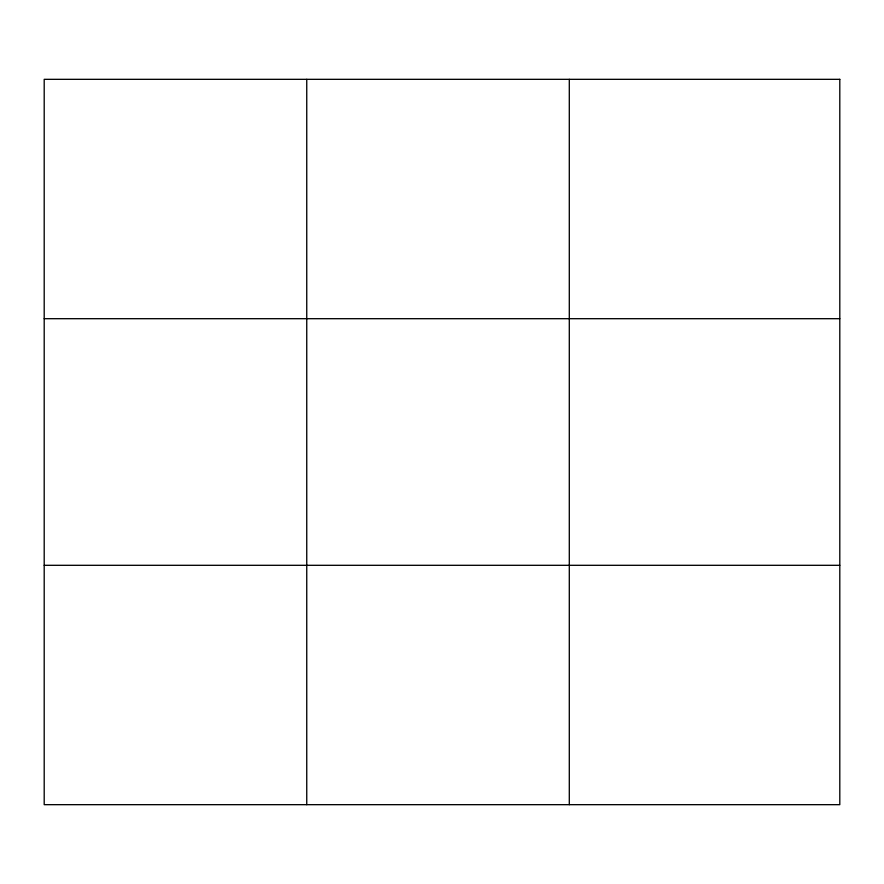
<?xml version="1.0" encoding="UTF-8"?>
<svg xmlns="http://www.w3.org/2000/svg" width="884" height="884" viewBox="0 0 884 884"><rect width="100%" height="100%" fill="white"/><g stroke="black" fill="none" stroke-linecap="round" stroke-linejoin="round"><path stroke-width="1.33" d="M306.748 804.672L306.748 79.328M569.296 804.672L569.296 79.328M44.2 318.693L839.8 318.693M44.2 565.307L839.8 565.307M839.8 79.328L839.8 804.672L44.2 804.672L44.2 79.328L839.8 79.328"/></g></svg>
